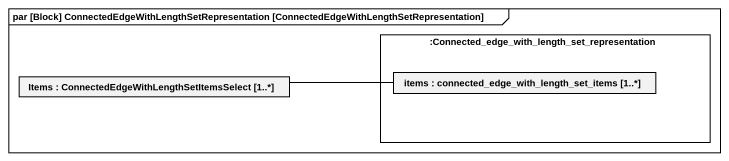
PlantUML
@startuml
mainframe par [Block] ConnectedEdgeWithLengthSetRepresentation [ConnectedEdgeWithLengthSetRepresentation]
rectangle ":Connected_edge_with_length_set_representation" as Connected_edge_with_length {
  rectangle "items : connected_edge_with_length_set_items [1..*]" as items
}
rectangle "Items : ConnectedEdgeWithLengthSetItemsSelect [1..*]" as Items
Items -right- items
@enduml
